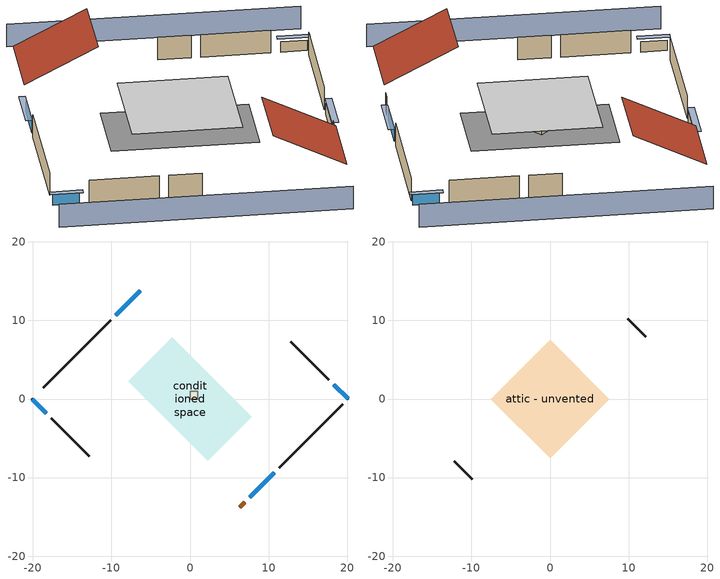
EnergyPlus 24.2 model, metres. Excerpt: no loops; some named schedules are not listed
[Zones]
conditioned space
 floor foundation (Slab1 construction): -7.88,2.26 -2.26,7.88 7.88,-2.26 2.26,-7.88 z0
 wall outside (AdiabaticWallConstruction 1): 6.3,-13.81 6.95,-13.16 z0:2.03
 wall outside (AdiabaticWallConstruction): -6.3,13.81 -9.42,10.69 / 7.61,-12.51 10.72,-9.39 z0:1.19; 20.11,0 18.29,1.82 / -20.11,0 -18.29,-1.82 z0:1.13
 wall outside (Wall1 construction): -10.08,10.03 -18.69,1.42 z0:2.44
 wall outside (Wall2 construction): 17.63,2.48 12.84,7.27 z0:2.44
 wall outside (Wall3 construction): 11.38,-8.73 19.46,-0.66 z0:2.44
 wall outside (Wall4 construction): -17.63,-2.48 -12.84,-7.27 z0:2.44
 window (WindowConstruction): -6.3,13.81 -9.42,10.69 z0:1.19
 window (WindowConstruction 1): 20.11,0 18.29,1.82 z0:1.13
 window (WindowConstruction 2): 7.61,-12.5 10.72,-9.39 z0:1.19
 window (WindowConstruction 3): -20.11,0 -18.29,-1.82 z0:1.13
 door (Door): 6.3,-13.81 6.95,-13.16 z0:2.03
furnace airloop ret air zone
 floor adiabatic (AdiabaticConst): 0,0 0,1 1,1 1,0 z0
 wall adiabatic (AdiabaticConst): 0,1 0,0 1,0 1,1 0,1 z0:1
 ceiling adiabatic (AdiabaticConst): 1,0 1,1 0,1 0,0 z1
attic - unvented
 floor to conditioned space (Floor1 construction Reversed): -7.55,0 0,7.55 7.55,0 0,-7.55 z2.44
 wall outside (Wall5 construction): 12.19,7.92 9.89,10.22 z0:2.44
 wall outside (Wall6 construction): -12.19,-7.92 -9.89,-10.22 z0:2.44
 roof outside (Roof1 construction): -5.65,14.46,2.44 -0.6,9.41,6.01 5.05,15.06,6.01 0,20.11,2.44
 roof outside (Roof2 construction): 5.65,-14.46,2.44 0.6,-9.41,6.01 -5.05,-15.06,6.01 0,-20.11,2.44
shading: -23.34,-3.23 -3.23,-23.34 / 23.34,3.23 3.23,23.34 z0:2.44; -9.64,10.48 -6.09,14.02 -6.52,14.45 -10.07,10.91 z1.49; 18.07,2.04 20.33,-0.22 20.76,0.22 18.5,2.47 z1.43; 10.94,-9.17 7.39,-12.72 7.82,-13.15 11.37,-9.6 z1.49; -18.07,-2.04 -20.33,0.22 -20.76,-0.22 -18.5,-2.47 z1.43
[Building]
Building 1: Terrain=Suburbs
[Site:Location]
Portland Intl Arpt_OR: Latitude {deg}=45.59; Longitude {deg}=-122.6; Time Zone {hr}=-8; Elevation {m}=33; Keep Site Location Information=Yes
[Site:GroundTemperature:Shallow]
10.2558, 8.96328, 8.85977, 9.47314, 11.9355, 14.3863, 16.5111, 17.8571, 17.9714, 16.8767, 14.8061, 12.4304
[Site:WaterMainsTemperature]
Calculation Method=Schedule; Temperature Schedule=mains temperature schedule
[Material] Roughness=Rough; Thermal Absorptance=0.9
Name | Thickness {m} | Conductivity {W/m-K} | Density {kg/m3} | Specific Heat {J/kg-K} | Solar Absorptance | Visible Absorptance
asphalt or fiberglass shingles | 0.00635 | 0.162714 | 1121.4 | 1465.45 | 0.85 | 0.85
ceiling loosefill ins | 0.254 | 0.0480833 | 16.02 | 1046.75 | 0.7 | 0.7
ceiling stud and cavity | 0.1397 | 0.104117 | 65.682 | 1177.47 | 0.7 | 0.7
concrete 4.0 in. | 0.1016 | 1.803125 | 2242.8 | 837.4 | 0.7 | 0.7
door material | 0.04445 | 0.0612267 | 512.64 | 1214.23 | 0.7 | 0.7
floor covering | 0.0127 | 0.0450781 | 54.468 | 1339.84 | 0.9 | 0.9
furniture material conditioned space 1 | 0.1524 | 0.115458 | 640.8 | 1214.23 | 0.6 | 0.6
gypsum board | 0.0127 | 0.160291 | 801 | 837.4 | 0.6 | 0.6
osb sheathing 0.5 in. | 0.0127 | 0.115458 | 512.64 | 1214.23 | 0.6 | 0.6
osb sheathing 0.5 in. 1 | 0.0127 | 0.115458 | 512.64 | 1214.23 | 0.7 | 0.7
roof rigid ins | 0.00281632 | 0.029427 | 32.04 | 1214.23 | 0.7 | 0.7
wall rigid ins | 0.512978 | 0.029427 | 32.04 | 1214.23 | 0.7 | 0.7
wall stud and cavity | 0.1397 | 0.117713 | 139.0536 | 1170.24 | 0.7 | 0.7
wall stud and cavity 1 | 0.1397 | 0.727959 | 139.0536 | 1170.24 | 0.6 | 0.6
wall stud and cavity 2 | 0.0889 | 0.380278 | 52.3479 | 1209.89 | 0.7 | 0.7
wall stud and cavity 3 | 0.0889 | 0.391764 | 83.0341 | 1211.67 | 0.7 | 0.7
wood siding | 0.0254 | 0.102417 | 544.68 | 1172.36 | 0.85 | 0.85
wood siding 1; wood siding 2 | 0.0254 | 0.102417 | 544.68 | 1172.36 | 0.7 | 0.7
[Material:NoMass]
Adiabatic: Roughness=Rough; Thermal Resistance {m2-K/W}=176.1; Thermal Absorptance=0.9; Solar Absorptance=0.7; Visible Absorptance=0.7
[WindowMaterial:SimpleGlazingSystem]
WindowMaterial: U-Factor {W/m2-K}=6.58648; Solar Heat Gain Coefficient=0.76
[Construction]
AdiabaticConst: Adiabatic
AdiabaticWallConstruction: wood siding 1, wall rigid ins, wall stud and cavity 2, gypsum board
AdiabaticWallConstruction 1: wood siding 2, wall rigid ins, wall stud and cavity 2, gypsum board
Door: door material
Floor1 construction Reversed: gypsum board, ceiling stud and cavity, ceiling loosefill ins
furniture construction conditioned space 1: furniture material conditioned space 1
PartitionWallConstruction: gypsum board, wall stud and cavity 3, gypsum board
Roof1 construction; Roof2 construction: asphalt or fiberglass shingles, roof rigid ins, osb sheathing 0.5 in.
Slab1 construction: concrete 4.0 in., floor covering
Wall1 construction; Wall2 construction; Wall3 construction; Wall4 construction: wood siding, osb sheathing 0.5 in. 1, wall stud and cavity, gypsum board
Wall5 construction; Wall6 construction: wood siding, osb sheathing 0.5 in. 1, wall stud and cavity 1
WindowConstruction; WindowConstruction 1; WindowConstruction 2; WindowConstruction 3: WindowMaterial
[Zone] Multiplier=1
Name | Volume {m3} | Part of Total Floor Area
attic - unvented | 90.8252 | Yes
conditioned space | 278.185 | Yes
furnace airloop ret air zone | 1 | No
[Space]
Name | Zone | Volume {m3} | Space Type
attic - unvented 1 | attic - unvented | 90.8252
conditioned space 1 | conditioned space | 278.185
furnace airloop ret air space | furnace airloop ret air zone |  | Plenum Space Type
[OtherEquipment] Design Level Calculation Method=EquipmentLevel
Name | Fuel Type | Zone or ZoneList or Space or SpaceList | Schedule | Design Level {W} | Fraction Latent | Fraction Radiant | Fraction Lost
furnace airloop_0 RetCondToDZ; furnace airloop_0 SupCondToDZ; furnace airloop_0 SupSensLkToDZ | None | attic - unvented 1 | Always On Discrete | 0 | 0 | 0 | 0
furnace airloop_0 SupLatLkToDZ | None | attic - unvented 1 | Always On Discrete | 0 | 1 | 0 | 0
clothes dryer 1 | Electricity | conditioned space 1 | clothes_dryer | 0 | 0.015 | 0.081 | 0.85
cooking range 1 | Electricity | conditioned space 1 | cooking_range | 0 | 0.08 | 0.432 | 0.2
furnace airloop_0 SupCondToLv; furnace airloop_0 SupSensLkToCond; mech vent house fan sensible load; water heater sens | None | conditioned space 1 | Always On Discrete | 0 | 0 | 0 | 0
furnace airloop_0 SupLatLkToCond; mech vent house fan latent load; water heater lat | None | conditioned space 1 | Always On Discrete | 0 | 1 | 0 | 0
general water use latent | None | conditioned space 1 | general water use schedule | 62.594 | 1 | 0 | 0
general water use sensible | None | conditioned space 1 | general water use schedule | -61.6891 | 0 | 0.6 | 0
water heater energy adjustment1 | Electricity | conditioned space 1 | Always On Discrete | 0.01 | 0 | 0 | 1
furnace airloop_0 RetCondToRP; furnace airloop_0 RetSensLkToRP | None | furnace airloop ret air space | Always On Discrete | 0 | 0 | 0 | 0
furnace airloop_0 RetLatLkToRP | None | furnace airloop ret air space | Always On Discrete | 0 | 1 | 0 | 0
[ZoneInfiltration:DesignFlowRate] Schedule=Always On Discrete
Name | Zone or ZoneList or Space or SpaceList | Design Flow Rate Calculation Method | Design Flow Rate {m3/s} | Air Changes per Hour {1/hr} | Constant Term Coefficient | Temperature Term Coefficient | Velocity Term Coefficient | Velocity Squared Term Coefficient
attic_unvented 1 duct leakage imbalance infil flow | attic - unvented 1 | Flow/Zone | 0
infil attic - unvented 1 | attic - unvented 1 | AirChanges/Hour |  | 0.1 | 1 | 0 | 0 | 0
infil flow; natural vent flow; whole house fan flow | conditioned space 1 | Flow/Zone | 0
[ZoneMixing] Schedule=Always On Continuous; Design Flow Rate Calculation Method=Flow/Zone; Design Flow Rate {m3/s}=0
Name | Zone or Space | Source Zone or Space
furnace airloop_0 ZoneMixCondToDZ mix; whole house fan mix | attic - unvented | conditioned space
furnace airloop_0 ZoneMixDZToCond mix | conditioned space | attic - unvented
[SurfaceProperty:ExposedFoundationPerimeter]
Slab1: Exposed Perimeter Calculation Method=TotalExposedPerimeter; Total Exposed Perimeter {m}=44.59224
[SurfaceProperty:IncidentSolarMultiplier] Incident Solar Multiplier=1; Incident Solar Multiplier Schedule=trans schedule winter=0.85 summer=0.7
Window1; Window2; Window3; Window4
[InternalMass] Zone or ZoneList=conditioned space; Space or SpaceList=conditioned space 1
Name | Construction | Surface Area {m2}
furniture mass conditioned space 1 | furniture construction conditioned space 1 | 45.63397
partition wall mass | PartitionWallConstruction | 114.085
[Lights]
interior lighting: Zone or ZoneList or Space or SpaceList=conditioned space 1; Schedule=lighting_interior; Design Level Calculation Method=LightingLevel; Lighting Level {W}=240.727; Return Air Fraction=0; Fraction Radiant=0.6; Fraction Visible=0.2; Fraction Replaceable=1
[People]
occupants: Zone or ZoneList or Space or SpaceList=conditioned space 1; Number of People Schedule=occupants; Number of People Calculation Method=People; Number of People=3; Fraction Radiant=0.314171; Sensible Heat Fraction=0.56303; Activity Level Schedule=occupants activity schedule; Carbon Dioxide Generation Rate {m3/s-W}=0; Enable ASHRAE 55 Comfort Warnings=No; Mean Radiant Temperature Calculation Type=EnclosureAveraged
[ElectricEquipment] Zone or ZoneList or Space or SpaceList=conditioned space 1; Design Level Calculation Method=EquipmentLevel
Name | Schedule | Design Level {W} | Fraction Latent | Fraction Radiant | Fraction Lost
clothes dryer | clothes_dryer | 8111.68 | 0.015 | 0.081 | 0.85
clothes washer | clothes_washer | 337.704 | 0.03 | 0.162 | 0.7
cooking range | cooking_range | 1291.76 | 0.08 | 0.432 | 0.2
dishwasher | dishwasher | 1107.14 | 0.3 | 0.18 | 0.4
fridge | fridge schedule | 41.7123 | 0 | 0.6 | 0
mech vent bath fan 0 | mech vent bath fan 0 schedule | 30 | 0 | 0 | 1
mech vent house fan | mech vent house fan schedule | 0 | 0 | 0 | 1
mech vent house fan cfis | mech vent house fan cfis schedule | 0 | 0 | 0 | 0
mech vent range fan 0 | mech vent range fan 0 schedule | 30 | 0 | 0 | 1
misc plug loads | plug_loads_other | 683.784 | 0.021 | 0.558 | 0.049
misc tv | plug_loads_tv | 1150.25 | 0 | 0.6 | 0
whole house fan | Always On Discrete | 0 | 0 | 0 | 1
[SpaceList]
Plenum Space Type: furnace airloop ret air space
[AvailabilityManager:Scheduled]
furnace airloop Availability Manager: Schedule=Always On Discrete
[AirLoopHVAC:ReturnPlenum]
Air Loop HVAC Return Plenum 1: Zone=furnace airloop ret air zone
[WaterUse:Equipment]
dishwasher: Peak Flow Rate {m3/s}=9.1944e-06; Flow Rate Fraction Schedule=hot_water_dishwasher
[Foundation:Kiva]
Foundation Kiva 1: Initial Indoor Air Temperature {C}=16.6667; Wall Height Above Grade {m}=0.1016; Wall Depth Below Slab {m}=0.2032
[Foundation:Kiva:Settings]
Soil Conductivity {W/m-K}=1.3848; Soil Density {kg/m3}=1842.3; Soil Specific Heat {J/kg-K}=418.7; Ground Solar Absorptivity=0.9; Ground Thermal Absorptivity=0.9; Ground Surface Roughness {m}=0.03; Far-Field Width {m}=40; Deep-Ground Boundary Condition=ZeroFlux; Deep-Ground Depth {m}=40; Minimum Cell Dimension {m}=0.2; Maximum Cell Growth Coefficient=3; Simulation Timestep=Timestep
[Exterior:Lights]
exterior lighting: Schedule=exterior lighting schedule; Design Level {W}=6.19068
[EnergyManagementSystem:GlobalVariable]
furnace_airloop_0_DuctImbalLkExhFanEquivCond
furnace_airloop_0_DuctImbalLkExhFanEquivDZ
furnace_airloop_0_DuctImbalLkSupFanEquivCond
furnace_airloop_0_DuctImbalLkSupFanEquivDZ
furnace_airloop_0_DZ_T
furnace_airloop_0_DZ_W
furnace_airloop_0_RetCondToDZ
furnace_airloop_0_RetCondToRP
furnace_airloop_0_RetLatLkToRP
furnace_airloop_0_RetSensLkToRP
furnace_airloop_0_SupCondToDZ
furnace_airloop_0_SupCondToLv
furnace_airloop_0_SupLatLkToCond
furnace_airloop_0_SupLatLkToDZ
furnace_airloop_0_SupSensLkToCond
furnace_airloop_0_SupSensLkToDZ
furnace_airloop_0_ZoneMixCondToDZ
furnace_airloop_0_ZoneMixDZToCond
furnace_airloop_AH_MFR
furnace_airloop_AH_Tout
furnace_airloop_AH_VFR
furnace_airloop_AH_Wout
furnace_airloop_Fan_RTF
furnace_airloop_RA_T
furnace_airloop_Ra_W
infil_program_Qfan
infil_program_Qinf
natural_vent_program_Qnv
natural_vent_program_Qwhf
[EnergyManagementSystem:Sensor]
Name | Output:Variable or Output:Meter Index Key | Output:Variable or Output:Meter
airflow_gain | infil flow | Infiltration Sensible Heat Gain Energy
airflow_gain_1 | natural vent flow | Infiltration Sensible Heat Gain Energy
airflow_gain_2 | whole house fan flow | Infiltration Sensible Heat Gain Energy
airflow_loss | infil flow | Infiltration Sensible Heat Loss Energy
airflow_loss_1 | natural vent flow | Infiltration Sensible Heat Loss Energy
airflow_loss_2 | whole house fan flow | Infiltration Sensible Heat Loss Energy
clg_load_cond |  | Cooling:EnergyTransfer:Zone:CONDITIONED SPACE
clg_load_duct |  | Cooling:EnergyTransfer:Zone:FURNACE AIRLOOP RET AIR ZONE
clg_sp_s; clg_sp_s_1 | cooling setpoint | Schedule Value
clothes_dryer_exhaust_0_sch_s | clothes_dryer | Schedule Value
cool_season | cooling season schedule | Schedule Value
ducts_conv | furnace airloop_0 RetCondToRP | Other Equipment Convective Heating Energy
ducts_conv_1 | furnace airloop_0 RetLatLkToRP | Other Equipment Convective Heating Energy
ducts_conv_2 | furnace airloop_0 RetSensLkToRP | Other Equipment Convective Heating Energy
ducts_conv_3 | furnace airloop_0 SupCondToLv | Other Equipment Convective Heating Energy
ducts_conv_4 | furnace airloop_0 SupLatLkToCond | Other Equipment Convective Heating Energy
ducts_conv_5 | furnace airloop_0 SupSensLkToCond | Other Equipment Convective Heating Energy
ducts_rad | furnace airloop_0 RetCondToRP | Other Equipment Radiant Heating Energy
ducts_rad_1 | furnace airloop_0 RetLatLkToRP | Other Equipment Radiant Heating Energy
ducts_rad_2 | furnace airloop_0 RetSensLkToRP | Other Equipment Radiant Heating Energy
ducts_rad_3 | furnace airloop_0 SupCondToLv | Other Equipment Radiant Heating Energy
ducts_rad_4 | furnace airloop_0 SupLatLkToCond | Other Equipment Radiant Heating Energy
ducts_rad_5 | furnace airloop_0 SupSensLkToCond | Other Equipment Radiant Heating Energy
furnace_airloop_0_DZ_T_s | attic - unvented | Zone Air Temperature
furnace_airloop_0_DZ_W_s | attic - unvented | Zone Mean Air Humidity Ratio
furnace_airloop_AH_MFR_s | Node 5 | System Node Mass Flow Rate
furnace_airloop_AH_Tout_s | Node 5 | System Node Temperature
furnace_airloop_AH_VFR_s | Node 5 | System Node Current Density Volume Flow Rate
furnace_airloop_AH_Wout_s | Node 5 | System Node Humidity Ratio
furnace_airloop_RA_T_s | Node 8 | System Node Temperature
furnace_airloop_Ra_W_s | Node 8 | System Node Humidity Ratio
htg_load_cond |  | Heating:EnergyTransfer:Zone:CONDITIONED SPACE
htg_load_duct |  | Heating:EnergyTransfer:Zone:FURNACE AIRLOOP RET AIR ZONE
htg_sp_s; htg_sp_s_1 | heating setpoint | Schedule Value
ig_ee_conv | clothes dryer | Electric Equipment Convective Heating Energy
ig_ee_conv_2 | cooking range | Electric Equipment Convective Heating Energy
ig_ee_conv_3 | dishwasher | Electric Equipment Convective Heating Energy
ig_ee_conv_4 | fridge | Electric Equipment Convective Heating Energy
ig_ee_conv_5 | misc plug loads | Electric Equipment Convective Heating Energy
ig_ee_conv_6 | misc tv | Electric Equipment Convective Heating Energy
ig_ee_conv_7 | whole house fan | Electric Equipment Convective Heating Energy
ig_ee_rad | clothes dryer | Electric Equipment Radiant Heating Energy
ig_ee_rad_2 | cooking range | Electric Equipment Radiant Heating Energy
ig_ee_rad_3 | dishwasher | Electric Equipment Radiant Heating Energy
ig_ee_rad_4 | fridge | Electric Equipment Radiant Heating Energy
ig_ee_rad_5 | misc plug loads | Electric Equipment Radiant Heating Energy
ig_ee_rad_6 | misc tv | Electric Equipment Radiant Heating Energy
ig_ee_rad_7 | whole house fan | Electric Equipment Radiant Heating Energy
ig_lgt_conv | interior lighting | Lights Convective Heating Energy
ig_lgt_rad | interior lighting | Lights Radiant Heating Energy
ig_lgt_vis | interior lighting | Lights Visible Radiation Heating Energy
ig_oe_conv | clothes dryer 1 | Other Equipment Convective Heating Energy
ig_oe_conv_1 | cooking range 1 | Other Equipment Convective Heating Energy
ig_oe_conv_2 | general water use latent | Other Equipment Convective Heating Energy
ig_oe_conv_3 | general water use sensible | Other Equipment Convective Heating Energy
ig_oe_conv_4 | water heater energy adjustment1 | Other Equipment Convective Heating Energy
ig_oe_conv_5 | water heater lat | Other Equipment Convective Heating Energy
ig_oe_conv_6 | water heater sens | Other Equipment Convective Heating Energy
ig_oe_rad | clothes dryer 1 | Other Equipment Radiant Heating Energy
ig_oe_rad_1 | cooking range 1 | Other Equipment Radiant Heating Energy
ig_oe_rad_2 | general water use latent | Other Equipment Radiant Heating Energy
ig_oe_rad_3 | general water use sensible | Other Equipment Radiant Heating Energy
ig_oe_rad_4 | water heater energy adjustment1 | Other Equipment Radiant Heating Energy
ig_oe_rad_5 | water heater lat | Other Equipment Radiant Heating Energy
ig_oe_rad_6 | water heater sens | Other Equipment Radiant Heating Energy
ig_ppl_conv | occupants | People Convective Heating Energy
ig_ppl_rad | occupants | People Radiant Heating Energy
im_conv | furniture mass conditioned space 1 | Surface Inside Face Convection Heat Gain Energy
im_conv_1 | partition wall mass | Surface Inside Face Convection Heat Gain Energy
im_ig | furniture mass conditioned space 1 | Surface Inside Face Internal Gains Radiation Heat Gain Energy
im_ig_1 | partition wall mass | Surface Inside Face Internal Gains Radiation Heat Gain Energy
im_lgt | furniture mass conditioned space 1 | Surface Inside Face Lights Radiation Heat Gain Energy
im_lgt_1 | partition wall mass | Surface Inside Face Lights Radiation Heat Gain Energy
im_sol | furniture mass conditioned space 1 | Surface Inside Face Solar Radiation Heat Gain Energy
im_sol_1 | partition wall mass | Surface Inside Face Solar Radiation Heat Gain Energy
im_surf | furniture mass conditioned space 1 | Surface Inside Face Net Surface Thermal Radiation Heat Gain Energy
im_surf_1 | partition wall mass | Surface Inside Face Net Surface Thermal Radiation Heat Gain Energy
mech_vent_bath_fan_0_sch_s | mech vent bath fan 0 schedule | Schedule Value
mech_vent_range_fan_0_sch_s | mech vent range fan 0 schedule | Schedule Value
mv_conv | mech vent bath fan 0 | Electric Equipment Convective Heating Energy
mv_conv_1 | mech vent house fan | Electric Equipment Convective Heating Energy
mv_conv_2 | mech vent house fan cfis | Electric Equipment Convective Heating Energy
mv_conv_3 | mech vent range fan 0 | Electric Equipment Convective Heating Energy
mv_conv_4 | mech vent house fan latent load | Other Equipment Convective Heating Energy
mv_conv_5 | mech vent house fan sensible load | Other Equipment Convective Heating Energy
mv_rad | mech vent bath fan 0 | Electric Equipment Radiant Heating Energy
mv_rad_1 | mech vent house fan | Electric Equipment Radiant Heating Energy
mv_rad_2 | mech vent house fan cfis | Electric Equipment Radiant Heating Energy
mv_rad_3 | mech vent range fan 0 | Electric Equipment Radiant Heating Energy
mv_rad_4 | mech vent house fan latent load | Other Equipment Radiant Heating Energy
mv_rad_5 | mech vent house fan sensible load | Other Equipment Radiant Heating Energy
natural_vent_s | natural vent schedule | Schedule Value
out_pb_s |  | Site Outdoor Air Barometric Pressure
out_wt_s |  | Site Outdoor Air Humidity Ratio
site_vw_s |  | Site Wind Speed
ss_back_out | Window1 | Surface Window Shortwave from Zone Back Out Window Heat Transfer Rate
ss_back_out_1 | Window2 | Surface Window Shortwave from Zone Back Out Window Heat Transfer Rate
ss_back_out_2 | Window3 | Surface Window Shortwave from Zone Back Out Window Heat Transfer Rate
ss_back_out_3 | Window4 | Surface Window Shortwave from Zone Back Out Window Heat Transfer Rate
ss_conv | Door1 | Surface Inside Face Convection Heat Gain Energy
ss_conv_1 | Window1 | Surface Inside Face Convection Heat Gain Energy
ss_conv_2 | Window2 | Surface Inside Face Convection Heat Gain Energy
ss_conv_3 | Window3 | Surface Inside Face Convection Heat Gain Energy
ss_conv_4 | Window4 | Surface Inside Face Convection Heat Gain Energy
ss_ig | Door1 | Surface Inside Face Internal Gains Radiation Heat Gain Energy
ss_ig_1 | Window1 | Surface Inside Face Internal Gains Radiation Heat Gain Energy
ss_ig_2 | Window2 | Surface Inside Face Internal Gains Radiation Heat Gain Energy
ss_ig_3 | Window3 | Surface Inside Face Internal Gains Radiation Heat Gain Energy
ss_ig_4 | Window4 | Surface Inside Face Internal Gains Radiation Heat Gain Energy
ss_lgt | Door1 | Surface Inside Face Lights Radiation Heat Gain Energy
ss_sol | Door1 | Surface Inside Face Solar Radiation Heat Gain Energy
ss_surf | Door1 | Surface Inside Face Net Surface Thermal Radiation Heat Gain Energy
ss_surf_1 | Window1 | Surface Inside Face Net Surface Thermal Radiation Heat Gain Energy
ss_surf_2 | Window2 | Surface Inside Face Net Surface Thermal Radiation Heat Gain Energy
ss_surf_3 | Window3 | Surface Inside Face Net Surface Thermal Radiation Heat Gain Energy
ss_surf_4 | Window4 | Surface Inside Face Net Surface Thermal Radiation Heat Gain Energy
ss_trans_in | Window1 | Surface Window Transmitted Solar Radiation Rate
ss_trans_in_1 | Window2 | Surface Window Transmitted Solar Radiation Rate
ss_trans_in_2 | Window3 | Surface Window Transmitted Solar Radiation Rate
ss_trans_in_3 | Window4 | Surface Window Transmitted Solar Radiation Rate
ss_trans_out | Window1 | Surface Inside Face Initial Transmitted Diffuse Transmitted Out Window Solar Radiation Rate
ss_trans_out_1 | Window2 | Surface Inside Face Initial Transmitted Diffuse Transmitted Out Window Solar Radiation Rate
ss_trans_out_2 | Window3 | Surface Inside Face Initial Transmitted Diffuse Transmitted Out Window Solar Radiation Rate
ss_trans_out_3 | Window4 | Surface Inside Face Initial Transmitted Diffuse Transmitted Out Window Solar Radiation Rate
s_conv | Floor1 | Surface Inside Face Convection Heat Gain Energy
s_conv_1 | Slab1 | Surface Inside Face Convection Heat Gain Energy
s_conv_2 | Wall1 | Surface Inside Face Convection Heat Gain Energy
s_conv_3 | Wall2 | Surface Inside Face Convection Heat Gain Energy
s_conv_4 | Wall3 | Surface Inside Face Convection Heat Gain Energy
s_conv_5 | Wall4 | Surface Inside Face Convection Heat Gain Energy
s_ig | Floor1 | Surface Inside Face Internal Gains Radiation Heat Gain Energy
s_ig_1 | Slab1 | Surface Inside Face Internal Gains Radiation Heat Gain Energy
s_ig_2 | Wall1 | Surface Inside Face Internal Gains Radiation Heat Gain Energy
s_ig_3 | Wall2 | Surface Inside Face Internal Gains Radiation Heat Gain Energy
s_ig_4 | Wall3 | Surface Inside Face Internal Gains Radiation Heat Gain Energy
s_ig_5 | Wall4 | Surface Inside Face Internal Gains Radiation Heat Gain Energy
s_lgt | Floor1 | Surface Inside Face Lights Radiation Heat Gain Energy
s_lgt_1 | Slab1 | Surface Inside Face Lights Radiation Heat Gain Energy
s_lgt_2 | Wall1 | Surface Inside Face Lights Radiation Heat Gain Energy
s_lgt_3 | Wall2 | Surface Inside Face Lights Radiation Heat Gain Energy
s_lgt_4 | Wall3 | Surface Inside Face Lights Radiation Heat Gain Energy
s_lgt_5 | Wall4 | Surface Inside Face Lights Radiation Heat Gain Energy
s_sol | Floor1 | Surface Inside Face Solar Radiation Heat Gain Energy
s_sol_1 | Slab1 | Surface Inside Face Solar Radiation Heat Gain Energy
s_sol_2 | Wall1 | Surface Inside Face Solar Radiation Heat Gain Energy
s_sol_3 | Wall2 | Surface Inside Face Solar Radiation Heat Gain Energy
s_sol_4 | Wall3 | Surface Inside Face Solar Radiation Heat Gain Energy
s_sol_5 | Wall4 | Surface Inside Face Solar Radiation Heat Gain Energy
s_surf | Floor1 | Surface Inside Face Net Surface Thermal Radiation Heat Gain Energy
s_surf_1 | Slab1 | Surface Inside Face Net Surface Thermal Radiation Heat Gain Energy
s_surf_2 | Wall1 | Surface Inside Face Net Surface Thermal Radiation Heat Gain Energy
s_surf_3 | Wall2 | Surface Inside Face Net Surface Thermal Radiation Heat Gain Energy
s_surf_4 | Wall3 | Surface Inside Face Net Surface Thermal Radiation Heat Gain Energy
s_surf_5 | Wall4 | Surface Inside Face Net Surface Thermal Radiation Heat Gain Energy
water_heater_T_set | water heater setpoint | Schedule Value
[EnergyManagementSystem:Actuator]
Name | Actuated Component Unique | Actuated Component Type | Actuated Component Control Type
attic_unvented_1_duct_leakage_imbalance_infil_flow_act | attic_unvented 1 duct leakage imbalance infil flow | Zone Infiltration | Air Exchange Flow Rate
fridge_schedule_act | fridge schedule | Schedule:Constant | Schedule Value
furnace_airloop_0_RetCondToDZ_act | furnace airloop_0 RetCondToDZ | OtherEquipment | Power Level
furnace_airloop_0_RetCondToRP_act | furnace airloop_0 RetCondToRP | OtherEquipment | Power Level
furnace_airloop_0_RetLatLkToRP_act | furnace airloop_0 RetLatLkToRP | OtherEquipment | Power Level
furnace_airloop_0_RetSensLkToRP_act | furnace airloop_0 RetSensLkToRP | OtherEquipment | Power Level
furnace_airloop_0_SupCondToDZ_act | furnace airloop_0 SupCondToDZ | OtherEquipment | Power Level
furnace_airloop_0_SupCondToLv_act | furnace airloop_0 SupCondToLv | OtherEquipment | Power Level
furnace_airloop_0_SupLatLkToCond_act | furnace airloop_0 SupLatLkToCond | OtherEquipment | Power Level
furnace_airloop_0_SupLatLkToDZ_act | furnace airloop_0 SupLatLkToDZ | OtherEquipment | Power Level
furnace_airloop_0_SupSensLkToCond_act | furnace airloop_0 SupSensLkToCond | OtherEquipment | Power Level
furnace_airloop_0_SupSensLkToDZ_act | furnace airloop_0 SupSensLkToDZ | OtherEquipment | Power Level
